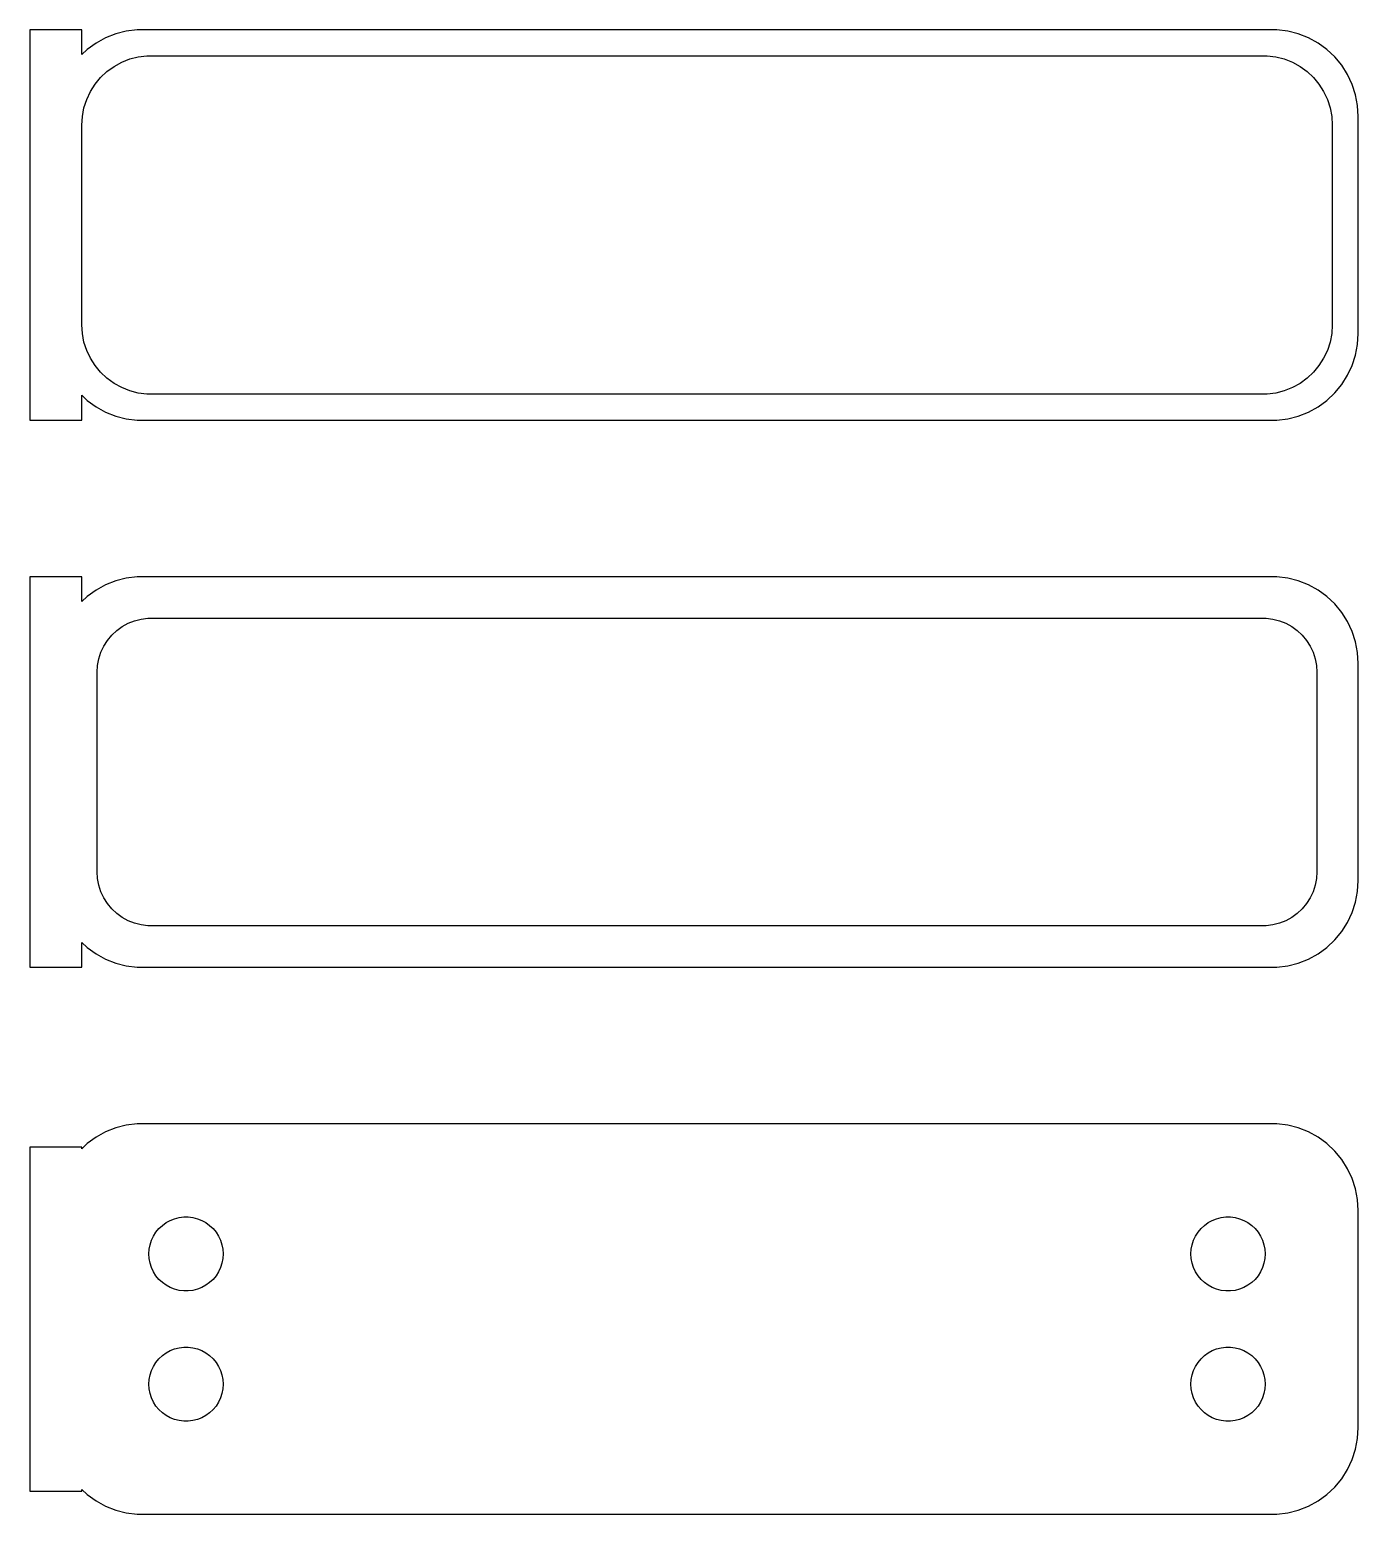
# Model space of a CAD drawing. Header units: metres. Extents: x -39 to 37.5, y 83.3 to 168.7.
import ezdxf

# ---------------------------------------------------------------- set-up
doc = ezdxf.new("R2010")
doc.units = ezdxf.units.M

msp = doc.modelspace()

# ---------------------------------------------------------------- linework, layer by layer
for p, q in [((-36, 168.74), (-39, 168.74)), ((-39, 168.74), (-39, 146.26)), ((-36, 167.309), (-36, 168.74)), ((-34.0451, 168.505), (-34.6289, 168.274)), ((-33.4369, 168.661), (-34.0451, 168.505)), ((-32.8139, 168.74), (-33.4369, 168.661)), ((32.8139, 168.74), (-32.8139, 168.74)), ((33.4369, 168.661), (32.8139, 168.74)), ((34.0451, 168.505), (33.4369, 168.661)), ((34.6289, 168.274), (34.0451, 168.505)), ((-35.6871, 167.603), (-36, 167.309)), ((-35.1791, 167.972), (-35.6871, 167.603)), ((-34.6289, 168.274), (-35.1791, 167.972)), ((35.1791, 167.972), (34.6289, 168.274)), ((35.6871, 167.603), (35.1791, 167.972)), ((36.1448, 167.173), (35.6871, 167.603)), ((-34.1433, 166.627), (-33.7031, 166.869)), ((-33.7031, 166.869), (-33.2361, 167.054)), ((-33.2361, 167.054), (-32.7495, 167.179)), ((-32.7495, 167.179), (-32.2512, 167.242)), ((-32.2512, 167.242), (32.2512, 167.242)), ((32.2512, 167.242), (32.7495, 167.179)), ((32.7495, 167.179), (33.2361, 167.054)), ((33.2361, 167.054), (33.7031, 166.869)), ((33.7031, 166.869), (34.1433, 166.627)), ((36.5451, 166.689), (36.1448, 167.173)), ((36.8815, 166.159), (36.5451, 166.689)), ((-35.2361, 165.601), (-34.9159, 165.988)), ((-34.9159, 165.988), (-34.5497, 166.332)), ((-34.5497, 166.332), (-34.1433, 166.627)), ((34.1433, 166.627), (34.5497, 166.332)), ((34.5497, 166.332), (34.9159, 165.988)), ((34.9159, 165.988), (35.2361, 165.601)), ((37.1489, 165.591), (36.8815, 166.159)), ((-35.7191, 164.722), (-35.5052, 165.177)), ((-35.5052, 165.177), (-35.2361, 165.601)), ((35.2361, 165.601), (35.5052, 165.177)), ((35.5052, 165.177), (35.7191, 164.722)), ((37.3429, 164.993), (37.1489, 165.591)), ((37.4606, 164.377), (37.3429, 164.993)), ((-35.9685, 163.751), (-35.8743, 164.245)), ((-35.8743, 164.245), (-35.7191, 164.722)), ((35.7191, 164.722), (35.8743, 164.245)), ((35.8743, 164.245), (35.9685, 163.751)), ((37.5, 163.75), (37.4606, 164.377)), ((-36, 163.25), (-35.9685, 163.751)), ((35.9685, 163.751), (36, 163.25)), ((37.5, 151.25), (37.5, 163.75)), ((-36, 151.75), (-36, 163.25)), ((36, 163.25), (36, 151.75)), ((-35.9685, 151.249), (-36, 151.75)), ((36, 151.75), (35.9685, 151.249)), ((-35.8743, 150.755), (-35.9685, 151.249)), ((-35.7191, 150.278), (-35.8743, 150.755)), ((35.8743, 150.755), (35.7191, 150.278)), ((35.9685, 151.249), (35.8743, 150.755)), ((37.3429, 150.007), (37.4606, 150.623)), ((37.4606, 150.623), (37.5, 151.25)), ((-35.5052, 149.823), (-35.7191, 150.278)), ((-35.2361, 149.399), (-35.5052, 149.823)), ((35.5052, 149.823), (35.2361, 149.399)), ((35.7191, 150.278), (35.5052, 149.823)), ((37.1489, 149.409), (37.3429, 150.007)), ((-34.9159, 149.012), (-35.2361, 149.399)), ((-34.5497, 148.668), (-34.9159, 149.012)), ((34.9159, 149.012), (34.5497, 148.668)), ((35.2361, 149.399), (34.9159, 149.012)), ((36.5451, 148.311), (36.8815, 148.841)), ((36.8815, 148.841), (37.1489, 149.409)), ((-34.1433, 148.373), (-34.5497, 148.668)), ((-33.7031, 148.131), (-34.1433, 148.373)), ((-33.2361, 147.946), (-33.7031, 148.131)), ((-32.7495, 147.821), (-33.2361, 147.946)), ((33.2361, 147.946), (32.7495, 147.821)), ((33.7031, 148.131), (33.2361, 147.946)), ((34.1433, 148.373), (33.7031, 148.131)), ((34.5497, 148.668), (34.1433, 148.373)), ((36.1448, 147.827), (36.5451, 148.311)), ((-36, 147.691), (-35.6871, 147.397)), ((-36, 146.26), (-36, 147.691)), ((-35.6871, 147.397), (-35.1791, 147.028)), ((-35.1791, 147.028), (-34.6289, 146.726)), ((-32.2512, 147.758), (-32.7495, 147.821)), ((32.2512, 147.758), (-32.2512, 147.758)), ((32.7495, 147.821), (32.2512, 147.758)), ((34.6289, 146.726), (35.1791, 147.028)), ((35.1791, 147.028), (35.6871, 147.397)), ((35.6871, 147.397), (36.1448, 147.827)), ((-39, 146.26), (-36, 146.26)), ((-34.6289, 146.726), (-34.0451, 146.495)), ((-34.0451, 146.495), (-33.4369, 146.339)), ((-33.4369, 146.339), (-32.8139, 146.26)), ((-32.8139, 146.26), (32.8139, 146.26)), ((32.8139, 146.26), (33.4369, 146.339)), ((33.4369, 146.339), (34.0451, 146.495)), ((34.0451, 146.495), (34.6289, 146.726)), ((-36, 137.229), (-39, 137.229)), ((-39, 137.229), (-39, 114.771)), ((-36, 135.809), (-36, 137.229)), ((-34.6289, 136.774), (-35.1791, 136.472)), ((-34.0451, 137.005), (-34.6289, 136.774)), ((-33.4369, 137.161), (-34.0451, 137.005)), ((-32.8139, 137.24), (-33.4369, 137.161)), ((32.8139, 137.24), (-32.8139, 137.24)), ((33.4369, 137.161), (32.8139, 137.24)), ((34.0451, 137.005), (33.4369, 137.161)), ((34.6289, 136.774), (34.0451, 137.005)), ((35.1791, 136.472), (34.6289, 136.774)), ((-35.6871, 136.103), (-36, 135.809)), ((-35.1791, 136.472), (-35.6871, 136.103)), ((35.6871, 136.103), (35.1791, 136.472)), ((36.1448, 135.673), (35.6871, 136.103)), ((36.5451, 135.189), (36.1448, 135.673)), ((36.8815, 134.659), (36.5451, 135.189)), ((-33.9842, 134.149), (-33.668, 134.378)), ((-33.668, 134.378), (-33.3254, 134.567)), ((-33.3254, 134.567), (-32.9619, 134.711)), ((-32.9619, 134.711), (-32.5833, 134.808)), ((-32.5833, 134.808), (-32.1954, 134.857)), ((-32.1954, 134.857), (32.1954, 134.857)), ((32.1954, 134.857), (32.5833, 134.808)), ((32.5833, 134.808), (32.9619, 134.711)), ((32.9619, 134.711), (33.3254, 134.567)), ((33.3254, 134.567), (33.668, 134.378)), ((33.668, 134.378), (33.9842, 134.149)), ((37.1489, 134.091), (36.8815, 134.659)), ((-34.7279, 133.25), (-34.5184, 133.58)), ((-34.5184, 133.58), (-34.2692, 133.881)), ((-34.2692, 133.881), (-33.9842, 134.149)), ((33.9842, 134.149), (34.2692, 133.881)), ((34.2692, 133.881), (34.5184, 133.58)), ((34.5184, 133.58), (34.7279, 133.25)), ((37.3429, 133.493), (37.1489, 134.091)), ((37.4606, 132.877), (37.3429, 133.493)), ((-35.0884, 132.14), (-35.0151, 132.524)), ((-35.0151, 132.524), (-34.8943, 132.896)), ((-34.8943, 132.896), (-34.7279, 133.25)), ((34.7279, 133.25), (34.8943, 132.896)), ((34.8943, 132.896), (35.0151, 132.524)), ((35.0151, 132.524), (35.0884, 132.14)), ((37.5, 132.25), (37.4606, 132.877)), ((-35.1129, 131.75), (-35.0884, 132.14)), ((-35.1129, 120.25), (-35.1129, 131.75)), ((35.0884, 132.14), (35.1129, 131.75)), ((35.1129, 131.75), (35.1129, 120.25)), ((37.5, 119.75), (37.5, 132.25)), ((-35.0884, 119.86), (-35.1129, 120.25)), ((-35.0151, 119.476), (-35.0884, 119.86)), ((35.0884, 119.86), (35.0151, 119.476)), ((35.1129, 120.25), (35.0884, 119.86)), ((37.4606, 119.123), (37.5, 119.75)), ((-34.8943, 119.104), (-35.0151, 119.476)), ((-34.7279, 118.75), (-34.8943, 119.104)), ((34.8943, 119.104), (34.7279, 118.75)), ((35.0151, 119.476), (34.8943, 119.104)), ((37.3429, 118.507), (37.4606, 119.123)), ((-34.5184, 118.42), (-34.7279, 118.75)), ((-34.2692, 118.119), (-34.5184, 118.42)), ((-33.9842, 117.851), (-34.2692, 118.119)), ((34.2692, 118.119), (33.9842, 117.851)), ((34.5184, 118.42), (34.2692, 118.119)), ((34.7279, 118.75), (34.5184, 118.42)), ((37.1489, 117.909), (37.3429, 118.507)), ((-33.668, 117.622), (-33.9842, 117.851)), ((-33.3254, 117.433), (-33.668, 117.622)), ((-32.9619, 117.289), (-33.3254, 117.433)), ((-32.5833, 117.192), (-32.9619, 117.289)), ((-32.1954, 117.143), (-32.5833, 117.192)), ((32.1954, 117.143), (-32.1954, 117.143)), ((32.5833, 117.192), (32.1954, 117.143)), ((32.9619, 117.289), (32.5833, 117.192)), ((33.3254, 117.433), (32.9619, 117.289)), ((33.668, 117.622), (33.3254, 117.433)), ((33.9842, 117.851), (33.668, 117.622)), ((36.5451, 116.811), (36.8815, 117.341)), ((36.8815, 117.341), (37.1489, 117.909)), ((35.6871, 115.897), (36.1448, 116.327)), ((36.1448, 116.327), (36.5451, 116.811)), ((-36, 114.771), (-36, 116.191)), ((-36, 116.191), (-35.6871, 115.897)), ((-35.6871, 115.897), (-35.1791, 115.528)), ((-35.1791, 115.528), (-34.6289, 115.226)), ((34.6289, 115.226), (35.1791, 115.528)), ((35.1791, 115.528), (35.6871, 115.897)), ((-39, 114.771), (-36, 114.771)), ((-34.6289, 115.226), (-34.0451, 114.995)), ((-34.0451, 114.995), (-33.4369, 114.839)), ((-33.4369, 114.839), (-32.8139, 114.76)), ((-32.8139, 114.76), (32.8139, 114.76)), ((32.8139, 114.76), (33.4369, 114.839)), ((33.4369, 114.839), (34.0451, 114.995)), ((34.0451, 114.995), (34.6289, 115.226)), ((-34.6289, 105.274), (-35.1791, 104.972)), ((-34.0451, 105.505), (-34.6289, 105.274)), ((-33.4369, 105.661), (-34.0451, 105.505)), ((-32.8139, 105.74), (-33.4369, 105.661)), ((32.8139, 105.74), (-32.8139, 105.74)), ((33.4369, 105.661), (32.8139, 105.74)), ((34.0451, 105.505), (33.4369, 105.661)), ((34.6289, 105.274), (34.0451, 105.505)), ((35.1791, 104.972), (34.6289, 105.274)), ((-36, 104.403), (-39, 104.403)), ((-39, 104.403), (-39, 84.5974)), ((-35.6871, 104.603), (-36, 104.309)), ((-36, 104.309), (-36, 104.403)), ((-35.1791, 104.972), (-35.6871, 104.603)), ((35.6871, 104.603), (35.1791, 104.972)), ((36.1448, 104.173), (35.6871, 104.603)), ((36.5451, 103.689), (36.1448, 104.173)), ((36.8815, 103.159), (36.5451, 103.689)), ((37.1489, 102.591), (36.8815, 103.159)), ((37.3429, 101.993), (37.1489, 102.591)), ((37.4606, 101.377), (37.3429, 101.993)), ((37.5, 100.75), (37.4606, 101.377)), ((-31.3611, 99.8953), (-31.1441, 100.053)), ((-31.1441, 100.053), (-30.9091, 100.182)), ((-30.9091, 100.182), (-30.6598, 100.281)), ((-30.6598, 100.281), (-30.4001, 100.347)), ((-30.4001, 100.347), (-30.1341, 100.381)), ((-30.1341, 100.381), (-29.8659, 100.381)), ((-29.8659, 100.381), (-29.5999, 100.347)), ((-29.5999, 100.347), (-29.3401, 100.281)), ((-29.3401, 100.281), (-29.0908, 100.182)), ((-29.0908, 100.182), (-28.8559, 100.053)), ((-28.8559, 100.053), (-28.6389, 99.8953)), ((28.6389, 99.8953), (28.8559, 100.053)), ((28.8559, 100.053), (29.0908, 100.182)), ((29.0908, 100.182), (29.3401, 100.281)), ((29.3401, 100.281), (29.5999, 100.347)), ((29.5999, 100.347), (29.8659, 100.381)), ((29.8659, 100.381), (30.1341, 100.381)), ((30.1341, 100.381), (30.4001, 100.347)), ((30.4001, 100.347), (30.6598, 100.281)), ((30.6598, 100.281), (30.9091, 100.182)), ((30.9091, 100.182), (31.1441, 100.053)), ((31.1441, 100.053), (31.3611, 99.8953)), ((37.5, 88.25), (37.5, 100.75)), ((-31.9853, 99.036), (-31.8712, 99.2787)), ((-31.8712, 99.2787), (-31.7275, 99.5051)), ((-31.7275, 99.5051), (-31.5565, 99.7117)), ((-31.5565, 99.7117), (-31.3611, 99.8953)), ((-28.6389, 99.8953), (-28.4434, 99.7117)), ((-28.4434, 99.7117), (-28.2725, 99.5051)), ((-28.2725, 99.5051), (-28.1288, 99.2787)), ((-28.1288, 99.2787), (-28.0146, 99.036)), ((28.0146, 99.036), (28.1288, 99.2787)), ((28.1288, 99.2787), (28.2725, 99.5051)), ((28.2725, 99.5051), (28.4434, 99.7117)), ((28.4434, 99.7117), (28.6389, 99.8953)), ((31.3611, 99.8953), (31.5565, 99.7117)), ((31.5565, 99.7117), (31.7275, 99.5051)), ((31.7275, 99.5051), (31.8712, 99.2787)), ((31.8712, 99.2787), (31.9853, 99.036)), ((-32.1353, 98.25), (-32.1185, 98.5176)), ((-32.1185, 98.5176), (-32.0682, 98.781)), ((-32.0682, 98.781), (-31.9853, 99.036)), ((-28.0146, 99.036), (-27.9318, 98.781)), ((-27.9318, 98.781), (-27.8815, 98.5176)), ((-27.8815, 98.5176), (-27.8647, 98.25)), ((27.8647, 98.25), (27.8815, 98.5176)), ((27.8815, 98.5176), (27.9318, 98.781)), ((27.9318, 98.781), (28.0146, 99.036)), ((31.9853, 99.036), (32.0682, 98.781)), ((32.0682, 98.781), (32.1185, 98.5176)), ((32.1185, 98.5176), (32.1353, 98.25)), ((-32.1185, 97.9824), (-32.1353, 98.25)), ((-32.0682, 97.719), (-32.1185, 97.9824)), ((-31.9853, 97.4639), (-32.0682, 97.719)), ((-31.8712, 97.2213), (-31.9853, 97.4639)), ((-28.0146, 97.4639), (-28.1288, 97.2213)), ((-27.9318, 97.719), (-28.0146, 97.4639)), ((-27.8815, 97.9824), (-27.9318, 97.719)), ((-27.8647, 98.25), (-27.8815, 97.9824)), ((27.8815, 97.9824), (27.8647, 98.25)), ((27.9318, 97.719), (27.8815, 97.9824)), ((28.0146, 97.4639), (27.9318, 97.719)), ((28.1288, 97.2213), (28.0146, 97.4639)), ((31.9853, 97.4639), (31.8712, 97.2213)), ((32.0682, 97.719), (31.9853, 97.4639)), ((32.1185, 97.9824), (32.0682, 97.719)), ((32.1353, 98.25), (32.1185, 97.9824)), ((-31.7275, 96.9949), (-31.8712, 97.2213)), ((-31.5565, 96.7883), (-31.7275, 96.9949)), ((-31.3611, 96.6047), (-31.5565, 96.7883)), ((-31.1441, 96.4471), (-31.3611, 96.6047)), ((-28.6389, 96.6047), (-28.8559, 96.4471)), ((-28.4434, 96.7883), (-28.6389, 96.6047)), ((-28.2725, 96.9949), (-28.4434, 96.7883)), ((-28.1288, 97.2213), (-28.2725, 96.9949)), ((28.2725, 96.9949), (28.1288, 97.2213)), ((28.4434, 96.7883), (28.2725, 96.9949)), ((28.6389, 96.6047), (28.4434, 96.7883)), ((28.8559, 96.4471), (28.6389, 96.6047)), ((31.3611, 96.6047), (31.1441, 96.4471)), ((31.5565, 96.7883), (31.3611, 96.6047)), ((31.7275, 96.9949), (31.5565, 96.7883)), ((31.8712, 97.2213), (31.7275, 96.9949)), ((-30.9091, 96.3179), (-31.1441, 96.4471)), ((-30.6598, 96.2192), (-30.9091, 96.3179)), ((-30.4001, 96.1525), (-30.6598, 96.2192)), ((-30.1341, 96.1189), (-30.4001, 96.1525)), ((-29.8659, 96.1189), (-30.1341, 96.1189)), ((-29.5999, 96.1525), (-29.8659, 96.1189)), ((-29.3401, 96.2192), (-29.5999, 96.1525)), ((-29.0908, 96.3179), (-29.3401, 96.2192)), ((-28.8559, 96.4471), (-29.0908, 96.3179)), ((29.0908, 96.3179), (28.8559, 96.4471)), ((29.3401, 96.2192), (29.0908, 96.3179)), ((29.5999, 96.1525), (29.3401, 96.2192)), ((29.8659, 96.1189), (29.5999, 96.1525)), ((30.1341, 96.1189), (29.8659, 96.1189)), ((30.4001, 96.1525), (30.1341, 96.1189)), ((30.6598, 96.2192), (30.4001, 96.1525)), ((30.9091, 96.3179), (30.6598, 96.2192)), ((31.1441, 96.4471), (30.9091, 96.3179)), ((-31.5565, 92.2117), (-31.3611, 92.3953)), ((-31.3611, 92.3953), (-31.1441, 92.5529)), ((-31.1441, 92.5529), (-30.9091, 92.6821)), ((-30.9091, 92.6821), (-30.6598, 92.7808)), ((-30.6598, 92.7808), (-30.4001, 92.8475)), ((-30.4001, 92.8475), (-30.1341, 92.8811)), ((-30.1341, 92.8811), (-29.8659, 92.8811)), ((-29.8659, 92.8811), (-29.5999, 92.8475)), ((-29.5999, 92.8475), (-29.3401, 92.7808)), ((-29.3401, 92.7808), (-29.0908, 92.6821)), ((-29.0908, 92.6821), (-28.8559, 92.5529)), ((-28.8559, 92.5529), (-28.6389, 92.3953)), ((-28.6389, 92.3953), (-28.4434, 92.2117)), ((28.4434, 92.2117), (28.6389, 92.3953)), ((28.6389, 92.3953), (28.8559, 92.5529)), ((28.8559, 92.5529), (29.0908, 92.6821)), ((29.0908, 92.6821), (29.3401, 92.7808)), ((29.3401, 92.7808), (29.5999, 92.8475)), ((29.5999, 92.8475), (29.8659, 92.8811)), ((29.8659, 92.8811), (30.1341, 92.8811)), ((30.1341, 92.8811), (30.4001, 92.8475)), ((30.4001, 92.8475), (30.6598, 92.7808)), ((30.6598, 92.7808), (30.9091, 92.6821)), ((30.9091, 92.6821), (31.1441, 92.5529)), ((31.1441, 92.5529), (31.3611, 92.3953)), ((31.3611, 92.3953), (31.5565, 92.2117)), ((-32.0682, 91.281), (-31.9853, 91.5361)), ((-31.9853, 91.5361), (-31.8712, 91.7787)), ((-31.8712, 91.7787), (-31.7275, 92.0051)), ((-31.7275, 92.0051), (-31.5565, 92.2117)), ((-28.4434, 92.2117), (-28.2725, 92.0051)), ((-28.2725, 92.0051), (-28.1288, 91.7787)), ((-28.1288, 91.7787), (-28.0146, 91.5361)), ((-28.0146, 91.5361), (-27.9318, 91.281)), ((27.9318, 91.281), (28.0146, 91.5361)), ((28.0146, 91.5361), (28.1288, 91.7787)), ((28.1288, 91.7787), (28.2725, 92.0051)), ((28.2725, 92.0051), (28.4434, 92.2117)), ((31.5565, 92.2117), (31.7275, 92.0051)), ((31.7275, 92.0051), (31.8712, 91.7787)), ((31.8712, 91.7787), (31.9853, 91.5361)), ((31.9853, 91.5361), (32.0682, 91.281)), ((-32.1353, 90.75), (-32.1185, 91.0176)), ((-32.1185, 90.4824), (-32.1353, 90.75)), ((-32.1185, 91.0176), (-32.0682, 91.281)), ((-27.9318, 91.281), (-27.8815, 91.0176)), ((-27.8815, 91.0176), (-27.8647, 90.75)), ((-27.8647, 90.75), (-27.8815, 90.4824)), ((27.8647, 90.75), (27.8815, 91.0176)), ((27.8815, 90.4824), (27.8647, 90.75)), ((27.8815, 91.0176), (27.9318, 91.281)), ((32.0682, 91.281), (32.1185, 91.0176)), ((32.1185, 91.0176), (32.1353, 90.75)), ((32.1353, 90.75), (32.1185, 90.4824)), ((-32.0682, 90.219), (-32.1185, 90.4824)), ((-31.9853, 89.964), (-32.0682, 90.219)), ((-31.8712, 89.7213), (-31.9853, 89.964)), ((-28.0146, 89.964), (-28.1288, 89.7213)), ((-27.9318, 90.219), (-28.0146, 89.964)), ((-27.8815, 90.4824), (-27.9318, 90.219)), ((27.9318, 90.219), (27.8815, 90.4824)), ((28.0146, 89.964), (27.9318, 90.219)), ((28.1288, 89.7213), (28.0146, 89.964)), ((31.9853, 89.964), (31.8712, 89.7213)), ((32.0682, 90.219), (31.9853, 89.964)), ((32.1185, 90.4824), (32.0682, 90.219)), ((-31.7275, 89.4949), (-31.8712, 89.7213)), ((-31.5565, 89.2883), (-31.7275, 89.4949)), ((-31.3611, 89.1047), (-31.5565, 89.2883)), ((-31.1441, 88.9471), (-31.3611, 89.1047)), ((-30.9091, 88.8179), (-31.1441, 88.9471)), ((-28.8559, 88.9471), (-29.0908, 88.8179)), ((-28.6389, 89.1047), (-28.8559, 88.9471)), ((-28.4434, 89.2883), (-28.6389, 89.1047)), ((-28.2725, 89.4949), (-28.4434, 89.2883)), ((-28.1288, 89.7213), (-28.2725, 89.4949)), ((28.2725, 89.4949), (28.1288, 89.7213)), ((28.4434, 89.2883), (28.2725, 89.4949)), ((28.6389, 89.1047), (28.4434, 89.2883)), ((28.8559, 88.9471), (28.6389, 89.1047)), ((29.0908, 88.8179), (28.8559, 88.9471)), ((31.1441, 88.9471), (30.9091, 88.8179)), ((31.3611, 89.1047), (31.1441, 88.9471)), ((31.5565, 89.2883), (31.3611, 89.1047)), ((31.7275, 89.4949), (31.5565, 89.2883)), ((31.8712, 89.7213), (31.7275, 89.4949)), ((-30.6598, 88.7192), (-30.9091, 88.8179)), ((-30.4001, 88.6525), (-30.6598, 88.7192)), ((-30.1341, 88.6189), (-30.4001, 88.6525)), ((-29.8659, 88.6189), (-30.1341, 88.6189)), ((-29.5999, 88.6525), (-29.8659, 88.6189)), ((-29.3401, 88.7192), (-29.5999, 88.6525)), ((-29.0908, 88.8179), (-29.3401, 88.7192)), ((29.3401, 88.7192), (29.0908, 88.8179)), ((29.5999, 88.6525), (29.3401, 88.7192)), ((29.8659, 88.6189), (29.5999, 88.6525)), ((30.1341, 88.6189), (29.8659, 88.6189)), ((30.4001, 88.6525), (30.1341, 88.6189)), ((30.6598, 88.7192), (30.4001, 88.6525)), ((30.9091, 88.8179), (30.6598, 88.7192)), ((37.4606, 87.6233), (37.5, 88.25)), ((37.3429, 87.0066), (37.4606, 87.6233)), ((36.8815, 85.8412), (37.1489, 86.4094)), ((37.1489, 86.4094), (37.3429, 87.0066)), ((36.5451, 85.3111), (36.8815, 85.8412)), ((-36, 84.5974), (-36, 84.6913)), ((-36, 84.6913), (-35.6871, 84.3974)), ((35.6871, 84.3974), (36.1448, 84.8273)), ((36.1448, 84.8273), (36.5451, 85.3111)), ((-39, 84.5974), (-36, 84.5974)), ((-35.6871, 84.3974), (-35.1791, 84.0284)), ((-35.1791, 84.0284), (-34.6289, 83.7259)), ((34.6289, 83.7259), (35.1791, 84.0284)), ((35.1791, 84.0284), (35.6871, 84.3974)), ((-34.6289, 83.7259), (-34.0451, 83.4947)), ((-34.0451, 83.4947), (-33.4369, 83.3386)), ((-33.4369, 83.3386), (-32.8139, 83.2599)), ((-32.8139, 83.2599), (32.8139, 83.2599)), ((32.8139, 83.2599), (33.4369, 83.3386)), ((33.4369, 83.3386), (34.0451, 83.4947)), ((34.0451, 83.4947), (34.6289, 83.7259))]:
    msp.add_line(p, q)

doc.saveas('drawing.dxf')
